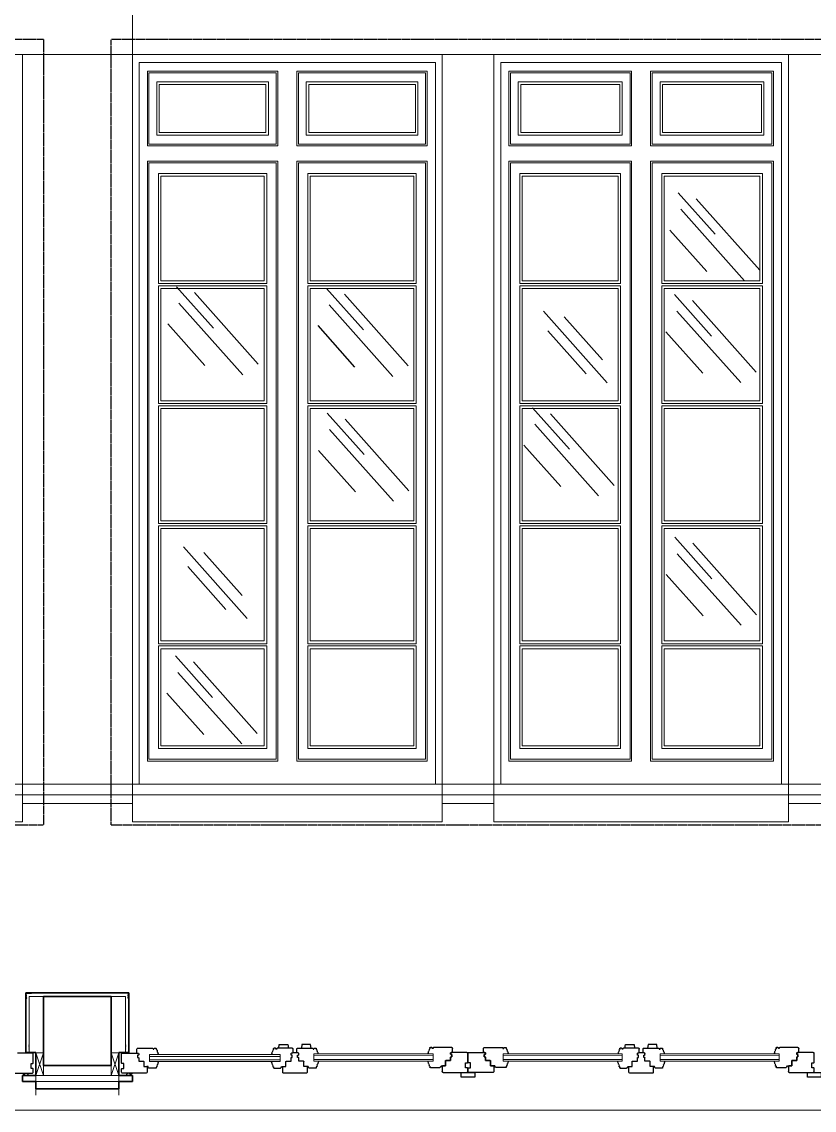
# Model space of a CAD drawing. Header units: inches. Extents: x -6116765 to 6074085, y -988255 to 3489801.
# Drawn here: x -3143482 to -2545350, y 1175693 to 1997135 of the extents above; entities that cross this region are included whole.
import ezdxf

# ---------------------------------------------------------------- set-up
doc = ezdxf.new("R2010")
doc.units = ezdxf.units.IN
doc.linetypes.add('HIDDEN', pattern=[0.375, 0.25, -0.125])
for name, color, linetype, lineweight in [('0_11mm_Line_Weight', 8, 'Continuous', 9), ('0_18mm_Line_Weight', 1, 'Continuous', 18), ('0_20mm_Line_Weight', 3, 'Continuous', 20), ('0_35mm_Line_Weight', 4, 'Continuous', 35), ('Partition_Framed', 250, 'Continuous', 25), ('Window_Elevations', 1, 'Continuous', 18), ('Window_Frames', 250, 'Continuous', 25), ('Window_Glass', 1, 'Continuous', 18)]:
    doc.layers.add(name, color=color, linetype=linetype, lineweight=lineweight)
for name, color, linetype in [('HATCH', 7, 'Continuous'), ('Structural_Concrete', 250, 'Continuous'), ('Wall', 7, 'Continuous')]:
    doc.layers.add(name, color=color, linetype=linetype)

# ---------------------------------------------------------------- blocks, each defined once
blk = doc.blocks.new('angle_bead')
at = {"layer": 'Partition_Framed', "const_width": 0.4}
blk.add_lwpolyline([(-13.1, -13.7), (-13.1, -12.5), (-12, -12.5), (-12, -11.4), (-10.8, -11.4), (-10.8, -10.2), (-9.6, -10.2), (-9.6, -9), (-8.4, -9), (-8.4, -7.8), (-7.2, -7.8), (-7.2, -6.6), (-6.6, -6.6), (-0.7, -0.7, -0.519968), (0, 1.1, -0.532903), (0.7, -0.7), (6.6, -6.6), (7.2, -6.6), (7.2, -7.8), (8.4, -7.8), (8.4, -9), (9.6, -9), (9.6, -10.2), (10.8, -10.2), (10.8, -11.4), (12, -11.4), (12, -12.5), (13.1, -12.5), (13.1, -13.7)], format="xyb", dxfattribs=at)
blk = doc.blocks.new('plasterstop')
at = {"layer": 'Partition_Framed', "const_width": 0.4}
blk.add_lwpolyline([(-9.6, 25.7), (-10.4, 24.9), (-9.6, 24), (-10.4, 23.2), (-9.6, 22.4), (-10.4, 21.5), (-9.6, 20.7), (-10.4, 19.8), (-9.6, 19), (-10.4, 18.2), (-9.6, 17.3), (-10.4, 16.5), (-9.6, 15.6), (-10.4, 14.8), (-9.6, 14), (-10.4, 13.1), (-9.6, 12.3), (-10.4, 11.4), (-9.6, 10.6), (-10.4, 9.8), (-10, 9.3), (-10, 0), (0, 0), (0, 0.5), (-10, 0.5)], dxfattribs=at)
blk = doc.blocks.new('A$C01F11D14')
at = {"layer": 'HATCH', "color": 8}
for p, q in [((165.2, 153.3), (301.5, 289.6)), ((0, 34.6), (235.5, 270.1)), ((57, 0), (292.5, 235.5)), ((196.8, 30.8), (333.1, 167.1))]:
    blk.add_line(p, q, dxfattribs=at)
blk = doc.blocks.new('A$C03C83EC0')
at = {"layer": 'HATCH', "color": 8}
for p, q in [((0, 0), (235.5, 235.5)), ((18.1, 75.6), (159.3, 216.9)), ((78.1, 29.4), (219.4, 170.7))]:
    blk.add_line(p, q, dxfattribs=at)
blk = doc.blocks.new('doors_windows_set')
at = {"layer": '0_11mm_Line_Weight'}
for p, q in [((12558.1, 6196.9), (12558.1, 8597.2)), ((13646.7, 8597.2), (13646.7, 6196.9)), ((13837.1, 6196.9), (13837.1, 8597.2)), ((12583.5, 6196.9), (12583.5, 8571.8)), ((12583.5, 8571.8), (13621.3, 8571.8)), ((13621.3, 8571.8), (13621.3, 6196.9)), ((13862.5, 6196.9), (13862.5, 8571.8)), ((13862.5, 8571.8), (14956.6, 8571.8)), ((14956.6, 8571.8), (14956.6, 6196.9))]:
    blk.add_line(p, q, dxfattribs=at)
for points in [[(12613.5, 8296.9), (13067.4, 8296.9), (13067.4, 8542.8), (12613.5, 8542.8)], [(12619.5, 8302.9), (13061.4, 8302.9), (13061.4, 8536.8), (12619.5, 8536.8)], [(13591.3, 8296.9), (13137.4, 8296.9), (13137.4, 8542.8), (13591.3, 8542.8)], [(13585.3, 8302.9), (13143.4, 8302.9), (13143.4, 8536.8), (13585.3, 8536.8)], [(13892.5, 8296.9), (14374.6, 8296.9), (14374.6, 8542.8), (13892.5, 8542.8)], [(13898.5, 8302.9), (14368.6, 8302.9), (14368.6, 8536.8), (13898.5, 8536.8)], [(14926.6, 8296.9), (14444.6, 8296.9), (14444.6, 8542.8), (14926.6, 8542.8)], [(14920.6, 8302.9), (14450.6, 8302.9), (14450.6, 8536.8), (14920.6, 8536.8)], [(12648.5, 8331.9), (13032.4, 8331.9), (13032.4, 8507.8), (12648.5, 8507.8)], [(12657.5, 8340.9), (13023.4, 8340.9), (13023.4, 8498.8), (12657.5, 8498.8)], [(13556.3, 8331.9), (13172.4, 8331.9), (13172.4, 8507.8), (13556.3, 8507.8)], [(13547.3, 8340.9), (13181.4, 8340.9), (13181.4, 8498.8), (13547.3, 8498.8)], [(13927.5, 8331.9), (14339.6, 8331.9), (14339.6, 8507.8), (13927.5, 8507.8)], [(13936.5, 8340.9), (14330.6, 8340.9), (14330.6, 8498.8), (13936.5, 8498.8)], [(14891.6, 8331.9), (14479.6, 8331.9), (14479.6, 8507.8), (14891.6, 8507.8)], [(14882.6, 8340.9), (14488.6, 8340.9), (14488.6, 8498.8), (14882.6, 8498.8)], [(13067.4, 6273.1), (12613.5, 6273.1), (12613.5, 8246.9), (13067.4, 8246.9)], [(13061.4, 6279.1), (12619.5, 6279.1), (12619.5, 8240.9), (13061.4, 8240.9)], [(13137.4, 6273.1), (13591.3, 6273.1), (13591.3, 8246.9), (13137.4, 8246.9)], [(13143.4, 6279.1), (13585.3, 6279.1), (13585.3, 8240.9), (13143.4, 8240.9)], [(14374.6, 6273.1), (13892.5, 6273.1), (13892.5, 8246.9), (14374.6, 8246.9)], [(14368.6, 6279.1), (13898.5, 6279.1), (13898.5, 8240.9), (14368.6, 8240.9)], [(14444.6, 6273.1), (14926.6, 6273.1), (14926.6, 8246.9), (14444.6, 8246.9)], [(14450.6, 6279.1), (14920.6, 6279.1), (14920.6, 8240.9), (14450.6, 8240.9)], [(13026.4, 7844), (12654.5, 7844), (12654.5, 8205.9), (13026.4, 8205.9)], [(13178.4, 7844), (13550.3, 7844), (13550.3, 8205.9), (13178.4, 8205.9)], [(14333.6, 7844), (13933.5, 7844), (13933.5, 8205.9), (14333.6, 8205.9)], [(14485.6, 7844), (14885.6, 7844), (14885.6, 8205.9), (14485.6, 8205.9)], [(13017.4, 7853), (12663.5, 7853), (12663.5, 8196.9), (13017.4, 8196.9)], [(13187.4, 7853), (13541.3, 7853), (13541.3, 8196.9), (13187.4, 8196.9)], [(14324.6, 7853), (13942.5, 7853), (13942.5, 8196.9), (14324.6, 8196.9)], [(14494.6, 7853), (14876.6, 7853), (14876.6, 8196.9), (14494.6, 8196.9)], [(13026.4, 7449.1), (12654.5, 7449.1), (12654.5, 7836.6), (13026.4, 7836.6)], [(13017.4, 7458.1), (12663.5, 7458.1), (12663.5, 7827.6), (13017.4, 7827.6)], [(13178.4, 7449.1), (13550.3, 7449.1), (13550.3, 7836.6), (13178.4, 7836.6)], [(13187.4, 7458.1), (13541.3, 7458.1), (13541.3, 7827.6), (13187.4, 7827.6)], [(14333.6, 7449.1), (13933.5, 7449.1), (13933.5, 7836.6), (14333.6, 7836.6)], [(14324.6, 7458.1), (13942.5, 7458.1), (13942.5, 7827.6), (14324.6, 7827.6)], [(14485.6, 7449.1), (14885.6, 7449.1), (14885.6, 7836.6), (14485.6, 7836.6)], [(14494.6, 7458.1), (14876.6, 7458.1), (14876.6, 7827.6), (14494.6, 7827.6)], [(13026.4, 7054.1), (12654.5, 7054.1), (12654.5, 7441.7), (13026.4, 7441.7)], [(13017.4, 7063.1), (12663.5, 7063.1), (12663.5, 7432.7), (13017.4, 7432.7)], [(13178.4, 7054.1), (13550.3, 7054.1), (13550.3, 7441.7), (13178.4, 7441.7)], [(13187.4, 7063.1), (13541.3, 7063.1), (13541.3, 7432.7), (13187.4, 7432.7)], [(14333.6, 7054.1), (13933.5, 7054.1), (13933.5, 7441.7), (14333.6, 7441.7)], [(14324.6, 7063.1), (13942.5, 7063.1), (13942.5, 7432.7), (14324.6, 7432.7)], [(14485.6, 7054.1), (14885.6, 7054.1), (14885.6, 7441.7), (14485.6, 7441.7)], [(14494.6, 7063.1), (14876.6, 7063.1), (14876.6, 7432.7), (14494.6, 7432.7)], [(13026.4, 6659.1), (12654.5, 6659.1), (12654.5, 7046.7), (13026.4, 7046.7)], [(13017.4, 6668.1), (12663.5, 6668.1), (12663.5, 7037.7), (13017.4, 7037.7)], [(13178.4, 6659.1), (13550.3, 6659.1), (13550.3, 7046.7), (13178.4, 7046.7)], [(13187.4, 6668.1), (13541.3, 6668.1), (13541.3, 7037.7), (13187.4, 7037.7)], [(14333.6, 6659.1), (13933.5, 6659.1), (13933.5, 7046.7), (14333.6, 7046.7)], [(14324.6, 6668.1), (13942.5, 6668.1), (13942.5, 7037.7), (14324.6, 7037.7)], [(14485.6, 6659.1), (14885.6, 6659.1), (14885.6, 7046.7), (14485.6, 7046.7)], [(14494.6, 6668.1), (14876.6, 6668.1), (14876.6, 7037.7), (14494.6, 7037.7)], [(13026.4, 6314.1), (12654.5, 6314.1), (12654.5, 6651.7), (13026.4, 6651.7)], [(13017.4, 6323.1), (12663.5, 6323.1), (12663.5, 6642.7), (13017.4, 6642.7)], [(13178.4, 6314.1), (13550.3, 6314.1), (13550.3, 6651.7), (13178.4, 6651.7)], [(13187.4, 6323.1), (13541.3, 6323.1), (13541.3, 6642.7), (13187.4, 6642.7)], [(14333.6, 6314.1), (13933.5, 6314.1), (13933.5, 6651.7), (14333.6, 6651.7)], [(14324.6, 6323.1), (13942.5, 6323.1), (13942.5, 6642.7), (14324.6, 6642.7)], [(14485.6, 6314.1), (14885.6, 6314.1), (14885.6, 6651.7), (14485.6, 6651.7)], [(14494.6, 6323.1), (14876.6, 6323.1), (14876.6, 6642.7), (14494.6, 6642.7)]]:
    blk.add_lwpolyline(points, close=True, dxfattribs=at)
at = {"layer": '0_18mm_Line_Weight'}
for p, q in [((16607.6, 6162), (10816.4, 6162)), ((15007, 5314.3), (15007, 5498.3)), ((15060.2, 5498.3), (15007, 5498.3)), ((15310.2, 5498.3), (15363.4, 5498.3)), ((15363.4, 5314.3), (15363.4, 5498.3)), ((15060.2, 5313.3), (15032, 5313.3)), ((15310.2, 5313.3), (15338.4, 5313.3)), ((15060.2, 5271.3), (15060.2, 5238.3)), ((15310.2, 5271.3), (15310.2, 5238.3)), ((15032, 5238.3), (15032, 5174.3)), ((15060.2, 5238.3), (15032, 5238.3)), ((15338.4, 5238.3), (15338.4, 5174.3)), ((14982, 5124.3), (10816.4, 5124.3)), ((14982, 5124.3), (16607.6, 5124.3))]:
    blk.add_line(p, q, dxfattribs=at)
at = {"layer": '0_18mm_Line_Weight', "color": 8}
for p, q in [((15032, 5313.3), (15060.2, 5238.3)), ((15032, 5238.3), (15060.2, 5313.3)), ((15338.4, 5313.3), (15310.2, 5238.3)), ((15338.4, 5238.3), (15310.2, 5313.3)), ((15338.4, 5238.3), (15032, 5238.3)), ((15338.4, 5219.3), (15032, 5219.3))]:
    blk.add_line(p, q, dxfattribs=at)
at = {"layer": '0_20mm_Line_Weight'}
for p, q in [((11222.8, 8597.2), (14982, 8597.2)), ((14982, 8597.2), (14982, 6196.9)), ((15388.4, 6196.9), (15388.4, 8597.2))]:
    blk.add_line(p, q, dxfattribs=at)
at = {"layer": '0_35mm_Line_Weight'}
for p, q in [((14994.5, 5510.8), (15375.9, 5510.8)), ((14994.5, 5314.3), (14994.5, 5510.8)), ((15060.2, 5271.3), (15060.2, 5498.3)), ((15060.2, 5498.3), (15310.2, 5498.3)), ((15310.2, 5498.3), (15310.2, 5271.3)), ((15375.9, 5314.3), (15375.9, 5510.8)), ((15007, 5314.3), (14994.5, 5314.3)), ((15032, 5314.3), (15007, 5314.3)), ((15032, 5238.3), (15032, 5314.3)), ((15032, 5238.3), (15032, 5314.3)), ((15338.4, 5238.3), (15338.4, 5314.3)), ((15338.4, 5314.3), (15363.4, 5314.3)), ((15338.4, 5238.3), (15338.4, 5314.3)), ((15363.4, 5314.3), (15375.9, 5314.3)), ((15310.2, 5271.3), (15060.2, 5271.3)), ((14982, 5238.3), (15032, 5238.3)), ((14982, 5238.3), (15032, 5238.3)), ((14982, 5238.3), (14982, 5219.3)), ((15388.4, 5238.3), (15338.4, 5238.3)), ((15388.4, 5238.3), (15338.4, 5238.3)), ((15388.4, 5238.3), (15338.4, 5238.3)), ((15388.4, 5238.3), (15388.4, 5219.3)), ((14982, 5219.3), (15032, 5219.3)), ((15032, 5219.3), (15032, 5194.3)), ((15032, 5194.3), (15338.4, 5194.3)), ((15388.4, 5219.3), (15338.4, 5219.3)), ((15338.4, 5219.3), (15338.4, 5194.3))]:
    blk.add_line(p, q, dxfattribs=at)
at = {"layer": 'Structural_Concrete', "color": 2, "linetype": 'HIDDEN', "ltscale": 10}
for p, q in [((11144.6, 8647.2), (15060.2, 8647.2)), ((15060.2, 6063.1), (15060.2, 8647.2)), ((15310.2, 8647.2), (15310.2, 6063.1)), ((15310.2, 8647.2), (16657.6, 8647.2)), ((15060.2, 6063.1), (11144.6, 6063.1)), ((16657.6, 6063.1), (15310.2, 6063.1))]:
    blk.add_line(p, q, dxfattribs=at)
at = {"layer": 'Window_Elevations', "color": 2}
for p, q in [((14982, 9003.6), (14982, 8597.2)), ((14982, 8597.2), (16607.6, 8597.2)), ((10816.4, 6196.9), (16607.6, 6196.9)), ((12558.1, 6196.9), (12558.1, 6073.1)), ((13646.7, 6196.9), (13646.7, 6073.1)), ((13837.1, 6196.9), (13837.1, 6073.1)), ((14982, 6196.9), (14982, 6073.1)), ((15388.4, 6196.9), (15388.4, 6073.1)), ((12558.1, 6133.4), (12367.7, 6133.4)), ((13837.1, 6133.4), (13646.7, 6133.4)), ((15388.4, 6133.4), (14982, 6133.4)), ((12558.1, 6073.1), (13646.7, 6073.1)), ((13837.1, 6073.1), (14982, 6073.1)), ((15388.4, 6073.1), (16607.6, 6073.1))]:
    blk.add_line(p, q, dxfattribs=at)
at = {"layer": 'Window_Frames'}
for p, q in [((13094.4, 5312.6), (13110.4, 5312.6)), ((14373.4, 5312.6), (14389.4, 5312.6)), ((14887.5, 5311.1), (14885.4, 5307.3)), ((14887.5, 5314.2), (14887.5, 5311.1)), ((14890.9, 5321.5), (14889.7, 5316.9)), ((14893.4, 5326.3), (14893.4, 5324.3)), ((14900.4, 5328.6), (14895.4, 5328.6)), ((14902.4, 5325.3), (14902.4, 5326.3)), ((14905.4, 5325.3), (14902.4, 5325.3)), ((14905.4, 5326.3), (14905.4, 5325.3)), ((14962.6, 5328.6), (14907.4, 5328.6)), ((14958.6, 5310.3), (14958.6, 5306.3)), ((14959.6, 5305.3), (14962.6, 5305.3)), ((14964.6, 5312.3), (14960.6, 5312.3)), ((14962.6, 5305.3), (14962.6, 5297.3)), ((15019, 5312.3), (14964.6, 5312.3)), ((14965.1, 5312.7), (14964.7, 5312.7)), ((14965.6, 5313.6), (14965.6, 5325.6)), ((15022, 5279.3), (15022, 5309.3)), ((15348.4, 5279.3), (15348.4, 5309.3)), ((15351.4, 5312.3), (15405.8, 5312.3)), ((14885, 5284.3), (14887.6, 5279.2)), ((14887.6, 5279.2), (14887.6, 5276.2)), ((14889.9, 5273.5), (14891.2, 5268.9)), ((14893.7, 5266.2), (14893.7, 5264.2)), ((14922, 5264.2), (14923.4, 5268.3)), ((14923.4, 5268.3), (14928.6, 5268.3)), ((14927.6, 5267.3), (14927.6, 5249.3)), ((14939.6, 5268.3), (14928.6, 5268.3)), ((14939.6, 5284.3), (14939.6, 5268.3)), ((14958.6, 5285.3), (14940.6, 5285.3)), ((14958.6, 5296.3), (14958.6, 5285.3)), ((14962.6, 5297.3), (14959.6, 5297.3)), ((15014, 5261.3), (15014, 5278.3)), ((15014, 5278.3), (15021, 5278.3)), ((15021, 5278.3), (15022, 5279.3)), ((15349.4, 5278.3), (15348.4, 5279.3)), ((15356.4, 5278.3), (15349.4, 5278.3)), ((15356.4, 5261.3), (15356.4, 5278.3)), ((14895.7, 5262.2), (14919.2, 5262.2)), ((14930.6, 5246.3), (15019, 5246.3)), ((15021, 5261.3), (15014, 5261.3)), ((15022, 5260.3), (15021, 5261.3)), ((15022, 5249.3), (15022, 5260.3)), ((15348.4, 5260.3), (15349.4, 5261.3)), ((15348.4, 5249.3), (15348.4, 5260.3)), ((15349.4, 5261.3), (15356.4, 5261.3)), ((15439.8, 5246.3), (15351.4, 5246.3))]:
    blk.add_line(p, q, dxfattribs=at)
for points in [[(13042.6, 5328.6), (13044.5, 5340.9), (13076.5, 5340.8), (13078.4, 5328.6)], [(13162.3, 5328.6), (13160.4, 5340.9), (13128.4, 5340.8), (13126.5, 5328.6)], [(14321.6, 5328.6), (14323.5, 5340.9), (14355.5, 5340.8), (14357.4, 5328.6)], [(14441.3, 5328.6), (14439.4, 5340.9), (14407.4, 5340.8), (14405.5, 5328.6)]]:
    blk.add_lwpolyline(points, dxfattribs=at)
for points in [[(12521.1, 5314.7), (12525.1, 5314.7, -0.414214), (12527.1, 5312.7), (12527.1, 5308.7, -0.414214), (12526.1, 5307.7), (12523.1, 5307.7), (12523.1, 5299.7), (12526.1, 5299.7, -0.414214), (12527.1, 5298.7), (12527.1, 5287.7), (12545.1, 5287.7, -0.414214), (12546.1, 5286.7), (12546.1, 5270.7), (12557.1, 5270.7, -0.414214), (12558.1, 5269.7), (12558.1, 5251.7, -0.414214), (12555.1, 5248.7), (12466.7, 5248.7, -0.414214), (12463.7, 5251.7), (12463.7, 5262.7), (12464.7, 5263.7), (12471.7, 5263.7), (12471.7, 5280.7), (12464.7, 5280.7), (12463.7, 5281.7), (12463.7, 5311.7, -0.414214), (12466.7, 5314.7)], [(13683.8, 5314.7), (13679.7, 5314.7, 0.414214), (13677.7, 5312.7), (13677.7, 5308.7, 0.414214), (13678.7, 5307.7), (13681.7, 5307.7), (13681.7, 5299.7), (13678.7, 5299.7, 0.414214), (13677.7, 5298.7), (13677.7, 5287.7), (13659.7, 5287.7, 0.414214), (13658.7, 5286.7), (13658.7, 5270.7), (13647.7, 5270.7, 0.414214), (13646.7, 5269.7), (13646.7, 5251.7, 0.414214), (13649.7, 5248.7), (13738.1, 5248.7, 0.414214), (13741.1, 5251.7), (13741.1, 5262.7), (13740.1, 5263.7), (13733.1, 5263.7), (13733.1, 5280.7), (13740.1, 5280.7), (13741.1, 5281.7), (13741.1, 5311.7, 0.414214), (13738.1, 5314.7)], [(13800.1, 5314.7), (13804.1, 5314.7, -0.414214), (13806.1, 5312.7), (13806.1, 5308.7, -0.414214), (13805.1, 5307.7), (13802.1, 5307.7), (13802.1, 5299.7), (13805.1, 5299.7, -0.414214), (13806.1, 5298.7), (13806.1, 5287.7), (13824.1, 5287.7, -0.414214), (13825.1, 5286.7), (13825.1, 5270.7), (13836.1, 5270.7, -0.414214), (13837.1, 5269.7), (13837.1, 5251.7, -0.414214), (13834.1, 5248.7), (13745.7, 5248.7, -0.414214), (13742.7, 5251.7), (13742.7, 5262.7), (13743.7, 5263.7), (13750.7, 5263.7), (13750.7, 5280.7), (13743.7, 5280.7), (13742.7, 5281.7), (13742.7, 5311.7, -0.414214), (13745.7, 5314.7)]]:
    blk.add_lwpolyline(points, format="xyb", close=True, dxfattribs=at)
for points in [[(12612.1, 5285.7), (12610.1, 5281.7), (12610.1, 5278.7, 0.180533), (12607.8, 5276), (12606.6, 5271.4, -0.244724), (12604.1, 5268.7), (12604.1, 5266.7, -0.417157), (12602.1, 5264.7), (12566.6, 5264.7, -0.316514), (12563.7, 5266.7), (12562.3, 5270.7), (12557.1, 5270.7), (12546.1, 5270.7), (12546.1, 5286.7, 0.414214), (12545.1, 5287.7), (12527.1, 5287.7), (12527.1, 5298.7, 0.414214), (12526.1, 5299.7), (12523.1, 5299.7), (12523.1, 5307.7), (12526.1, 5307.7, 0.414214), (12527.1, 5308.7), (12527.1, 5312.7, 0.414214), (12525.1, 5314.7), (12521.1, 5314.7), (12521.1, 5314.7, -0.414214), (12520.1, 5315.7), (12520.1, 5327.8, -0.414214), (12523.1, 5330.8), (12590.1, 5330.8, -0.414214), (12592.1, 5328.8), (12592.1, 5327.8), (12595.1, 5327.8), (12595.1, 5328.8, -0.414214), (12597.1, 5330.8), (12602.1, 5330.8, -0.414214), (12604.1, 5328.8), (12604.1, 5326.8, -0.244724), (12606.6, 5324), (12607.8, 5319.4, 0.180533), (12610.1, 5316.7), (12610, 5313.6), (12612.2, 5309.8)], [(13014.3, 5285.7), (13017.4, 5279.5), (13017.4, 5276.5, -0.180533), (13019.7, 5273.9), (13020.9, 5269.2, 0.244999), (13023.4, 5266.5), (13023.4, 5264.5, 0.414214), (13025.4, 5262.5), (13049, 5262.5, 0.31546), (13051.8, 5264.5), (13053.2, 5268.5), (13069.4, 5268.5), (13069.4, 5284.5, -0.414214), (13070.4, 5285.5), (13088.4, 5285.5), (13088.4, 5296.5, -0.414214), (13089.4, 5297.5), (13092.5, 5297.5), (13092.5, 5305.5), (13089.5, 5305.5, -0.414214), (13088.5, 5306.5), (13088.5, 5310.6, -0.414214), (13090.5, 5312.6), (13094.4, 5312.6), (13094.4, 5312.6, 0.414214), (13095.4, 5313.6), (13095.4, 5325.6, 0.414214), (13092.4, 5328.6), (13037.5, 5328.6, 0.413723), (13035.4, 5326.6), (13035.4, 5325.6), (13032.4, 5325.6), (13032.4, 5326.6, 0.414214), (13030.4, 5328.6), (13025.4, 5328.6, 0.414214), (13023.4, 5326.6), (13023.4, 5324.6, 0.244999), (13020.9, 5321.8), (13019.7, 5317.2, -0.180533), (13017.4, 5314.6), (13017.5, 5311.4), (13016.6, 5309.8)], [(13190.6, 5285.7), (13187.4, 5279.5), (13187.4, 5276.5, 0.180533), (13185.1, 5273.9), (13183.9, 5269.2, -0.244999), (13181.4, 5266.5), (13181.4, 5264.5, -0.414214), (13179.4, 5262.5), (13155.9, 5262.5, -0.31546), (13153.1, 5264.5), (13151.6, 5268.5), (13135.4, 5268.5), (13135.4, 5284.5, 0.414214), (13134.4, 5285.5), (13116.4, 5285.5), (13116.4, 5296.5, 0.414214), (13115.4, 5297.5), (13112.4, 5297.5), (13112.4, 5305.5), (13115.4, 5305.5, 0.414214), (13116.4, 5306.5), (13116.4, 5310.6, 0.414214), (13114.4, 5312.6), (13110.4, 5312.6), (13110.4, 5312.6, -0.414214), (13109.4, 5313.6), (13109.4, 5325.6, -0.414214), (13112.4, 5328.6), (13167.4, 5328.6, -0.413723), (13169.4, 5326.6), (13169.4, 5325.6), (13172.4, 5325.6), (13172.4, 5326.6, -0.414214), (13174.4, 5328.6), (13179.4, 5328.6, -0.414214), (13181.4, 5326.6), (13181.4, 5324.6, -0.244999), (13183.9, 5321.8), (13185.1, 5317.2, 0.180533), (13187.4, 5314.6), (13187.4, 5311.4), (13188.3, 5309.8)], [(13592.7, 5285.7), (13594.7, 5281.7), (13594.7, 5278.7, -0.180533), (13597, 5276), (13598.2, 5271.4, 0.244724), (13600.7, 5268.7), (13600.7, 5266.7, 0.417157), (13602.8, 5264.7), (13638.3, 5264.7, 0.316514), (13641.1, 5266.7), (13642.5, 5270.7), (13647.7, 5270.7), (13658.7, 5270.7), (13658.7, 5286.7, -0.414214), (13659.7, 5287.7), (13677.7, 5287.7), (13677.7, 5298.7, -0.414214), (13678.7, 5299.7), (13681.7, 5299.7), (13681.7, 5307.7), (13678.7, 5307.7, -0.414214), (13677.7, 5308.7), (13677.7, 5312.7, -0.414214), (13679.7, 5314.7), (13683.7, 5314.7), (13683.7, 5314.7, 0.414214), (13684.8, 5315.7), (13684.8, 5327.8, 0.414214), (13681.7, 5330.8), (13614.8, 5330.8, 0.414214), (13612.8, 5328.8), (13612.8, 5327.8), (13609.8, 5327.8), (13609.8, 5328.8, 0.414214), (13607.8, 5330.8), (13602.8, 5330.8, 0.414214), (13600.7, 5328.8), (13600.7, 5326.8, 0.244724), (13598.2, 5324), (13597, 5319.4, -0.180533), (13594.7, 5316.7), (13594.8, 5313.6), (13592.7, 5309.8)], [(13891.1, 5285.7), (13889.1, 5281.7), (13889.1, 5278.7, 0.180533), (13886.8, 5276), (13885.6, 5271.4, -0.244724), (13883.1, 5268.7), (13883.1, 5266.7, -0.417157), (13881.1, 5264.7), (13845.6, 5264.7, -0.316514), (13842.7, 5266.7), (13841.3, 5270.7), (13836.1, 5270.7), (13825.1, 5270.7), (13825.1, 5286.7, 0.414214), (13824.1, 5287.7), (13806.1, 5287.7), (13806.1, 5298.7, 0.414214), (13805.1, 5299.7), (13802.1, 5299.7), (13802.1, 5307.7), (13805.1, 5307.7, 0.414214), (13806.1, 5308.7), (13806.1, 5312.7, 0.414214), (13804.1, 5314.7), (13800.1, 5314.7), (13800.1, 5314.7, -0.414214), (13799.1, 5315.7), (13799.1, 5327.8, -0.414214), (13802.1, 5330.8), (13869.1, 5330.8, -0.414214), (13871.1, 5328.8), (13871.1, 5327.8), (13874.1, 5327.8), (13874.1, 5328.8, -0.414214), (13876.1, 5330.8), (13881.1, 5330.8, -0.414214), (13883.1, 5328.8), (13883.1, 5326.8, -0.244724), (13885.6, 5324), (13886.8, 5319.4, 0.180533), (13889.1, 5316.7), (13889, 5313.6), (13891.2, 5309.8)], [(14293.3, 5285.7), (14296.4, 5279.5), (14296.4, 5276.5, -0.180533), (14298.7, 5273.9), (14299.9, 5269.2, 0.244999), (14302.4, 5266.5), (14302.4, 5264.5, 0.414214), (14304.4, 5262.5), (14328, 5262.5, 0.31546), (14330.8, 5264.5), (14332.2, 5268.5), (14348.4, 5268.5), (14348.4, 5284.5, -0.414214), (14349.4, 5285.5), (14367.4, 5285.5), (14367.4, 5296.5, -0.414214), (14368.4, 5297.5), (14371.4, 5297.5), (14371.5, 5305.5), (14368.5, 5305.5, -0.414214), (14367.5, 5306.5), (14367.5, 5310.6, -0.414214), (14369.5, 5312.6), (14373.4, 5312.6), (14373.4, 5312.6, 0.414214), (14374.4, 5313.6), (14374.4, 5325.6, 0.414214), (14371.4, 5328.6), (14316.4, 5328.6, 0.413723), (14314.4, 5326.6), (14314.4, 5325.6), (14311.4, 5325.6), (14311.4, 5326.6, 0.414214), (14309.4, 5328.6), (14304.4, 5328.6, 0.414214), (14302.4, 5326.6), (14302.4, 5324.6, 0.244999), (14299.9, 5321.8), (14298.7, 5317.2, -0.180533), (14296.4, 5314.6), (14296.5, 5311.4), (14295.6, 5309.8)], [(14468.8, 5284.3), (14466.4, 5279.5), (14466.4, 5276.5, 0.180533), (14464.1, 5273.9), (14462.9, 5269.2, -0.244999), (14460.4, 5266.5), (14460.4, 5264.5, -0.414214), (14458.4, 5262.5), (14434.9, 5262.5, -0.31546), (14432.1, 5264.5), (14430.6, 5268.5), (14414.4, 5268.5), (14414.4, 5284.5, 0.414214), (14413.4, 5285.5), (14395.4, 5285.5), (14395.4, 5296.5, 0.414214), (14394.4, 5297.5), (14391.4, 5297.5), (14391.4, 5305.5), (14394.4, 5305.5, 0.414214), (14395.4, 5306.5), (14395.4, 5310.6, 0.414214), (14393.4, 5312.6), (14389.4, 5312.6), (14389.4, 5312.6, -0.414214), (14388.4, 5313.6), (14388.4, 5325.6, -0.414214), (14391.4, 5328.6), (14446.4, 5328.6, -0.413723), (14448.4, 5326.6), (14448.4, 5325.6), (14451.4, 5325.6), (14451.4, 5326.6, -0.414214), (14453.4, 5328.6), (14458.4, 5328.6, -0.414214), (14460.4, 5326.6), (14460.4, 5324.6, -0.244999), (14462.9, 5321.8), (14464.1, 5317.2, 0.180533), (14466.4, 5314.6), (14466.4, 5311.4), (14468.7, 5307.2)], [(13058.4, 5268.5, 0.185242), (13057.4, 5265.5), (13057.4, 5249.5, 0.414214), (13060.4, 5246.5), (13144.4, 5246.5, 0.397268), (13147.4, 5249.5), (13147.4, 5267.6, 0.414214), (13146.4, 5268.6)], [(14337.4, 5268.5, 0.185242), (14336.4, 5265.5), (14336.4, 5249.5, 0.414214), (14339.4, 5246.5), (14423.4, 5246.5, 0.397268), (14426.4, 5249.5), (14426.4, 5267.6, 0.414214), (14425.4, 5268.6)]]:
    blk.add_lwpolyline(points, format="xyb", dxfattribs=at)
for points in [[(12437.5, 5248.7), (12437.5, 5232.5), (12488.3, 5232.5), (12488.3, 5248.7)], [(13716.5, 5248.7), (13716.5, 5232.5), (13767.3, 5232.5), (13767.3, 5248.7)]]:
    blk.add_lwpolyline(points, close=True, dxfattribs=at)
for centre, radius, start, end in [((14885, 5318.6), 5, 299.3851, 340.3193), ((14894.8, 5320.5), 4, 110.2121, 165.2771), ((14896, 5326.1), 2.58, 102.9604, 175.0063), ((14899.9, 5326.1), 2.53, 5.1376, 78.3455), ((14907.9, 5326.2), 2.46, 100.8529, 175.8107), ((14960.6, 5310.3), 2, 90, 180), ((14959.6, 5306.3), 1, 180, 270), ((14962.6, 5325.6), 3, 0.2473, 90.2473), ((14964.9, 5313.5), 0.772, 252.5826, 7.4898), ((15019, 5309.3), 3, 0, 90), ((15351.4, 5309.3), 3, 90, 180), ((14885.2, 5271.8), 5, 20.1753, 61.1095), ((14895, 5270), 4, 195.2175, 250.2825), ((14895.7, 5264.2), 2, 180.2473, 270.2473), ((14919.2, 5265.2), 3.02, 270.6274, 340.661), ((14928.6, 5267.3), 1, 90, 180), ((14940.6, 5284.3), 1, 90, 180), ((14959.6, 5296.3), 1, 90, 180), ((14930.6, 5249.3), 3, 180, 270), ((14982, 5242.3), 4, 270, 90), ((14994, 5242.3), 4, 90, 270), ((14998, 5242.3), 4, 270, 90), ((15019, 5249.3), 3, 270, 0), ((15351.4, 5249.3), 3, 180, 270), ((15372.4, 5242.3), 4, 90, 270), ((15376.4, 5242.3), 4, 270, 90), ((15388.4, 5242.3), 4, 90, 270)]:
    blk.add_arc(centre, radius, start, end, dxfattribs=at)
at = {"layer": 'Window_Glass'}
for p, q in [((12592.2, 5309.7), (13032.4, 5309.8)), ((12592.2, 5285.7), (12592.2, 5309.7)), ((12592.2, 5303.7), (13032.4, 5303.8)), ((13032.4, 5309.8), (13032.4, 5285.7)), ((13612.6, 5309.7), (13172.4, 5309.8)), ((13172.4, 5309.8), (13172.4, 5285.7)), ((13612.6, 5303.7), (13172.4, 5303.8)), ((13612.6, 5285.7), (13612.6, 5309.7)), ((13871.2, 5309.7), (14311.4, 5309.8)), ((13871.2, 5285.7), (13871.2, 5309.7)), ((13871.2, 5303.7), (14311.4, 5303.8)), ((14311.4, 5309.8), (14311.4, 5285.7)), ((14435.5, 5307.2), (14918.4, 5307.2)), ((14435.5, 5284.3), (14435.5, 5307.2)), ((14435.5, 5301.2), (14918.4, 5301.2)), ((14918.4, 5307.2), (14918.6, 5284.3)), ((13032.4, 5291.7), (12592.2, 5291.7)), ((13032.4, 5285.7), (12592.2, 5285.7)), ((13172.4, 5291.7), (13612.6, 5291.7)), ((13172.4, 5285.7), (13612.6, 5285.7)), ((14311.4, 5291.7), (13871.2, 5291.7)), ((14311.4, 5285.7), (13871.2, 5285.7)), ((14918.6, 5290.3), (14435.5, 5290.3)), ((14918.6, 5284.3), (14435.5, 5284.3))]:
    blk.add_line(p, q, dxfattribs=at)
at = {"rotation": 45.00000000044217}
blk.add_blockref('angle_bead', (14995.8, 5509.5), dxfattribs=at)
at = {"xscale": -1, "rotation": 314.9999999995578}
blk.add_blockref('angle_bead', (15374.7, 5509.5), dxfattribs=at)
at = {"xscale": -1}
blk.add_blockref('plasterstop', (14994.5, 5314.3), dxfattribs=at)
blk.add_blockref('plasterstop', (15375.9, 5314.3))
at = {"layer": '0_11mm_Line_Weight'}
for name, p in [('A$C01F11D14', (12663.5, 7853)), ('A$C01F11D14', (12677.5, 7518)), ('A$C01F11D14', (13963, 7538.6)), ('A$C01F11D14', (14517.2, 7544.1)), ('A$C03C83EC0', (13227.3, 7517.8)), ('A$C01F11D14', (13202.3, 7145.4)), ('A$C01F11D14', (13960.7, 7128)), ('A$C01F11D14', (12676.3, 6719.7)), ('A$C03C83EC0', (14558.1, 6742)), ('A$C01F11D14', (14521, 6329.2))]:
    blk.add_blockref(name, p, dxfattribs=at)

msp = doc.modelspace()

# ---------------------------------------------------------------- block references
at = {"layer": 'Wall', "xscale": -204.3088964924482, "yscale": 229.3845259082618, "zscale": 204.3088964924482}
msp.add_blockref('doors_windows_set', (936.069, 266.519), dxfattribs=at)

doc.saveas('drawing.dxf')
